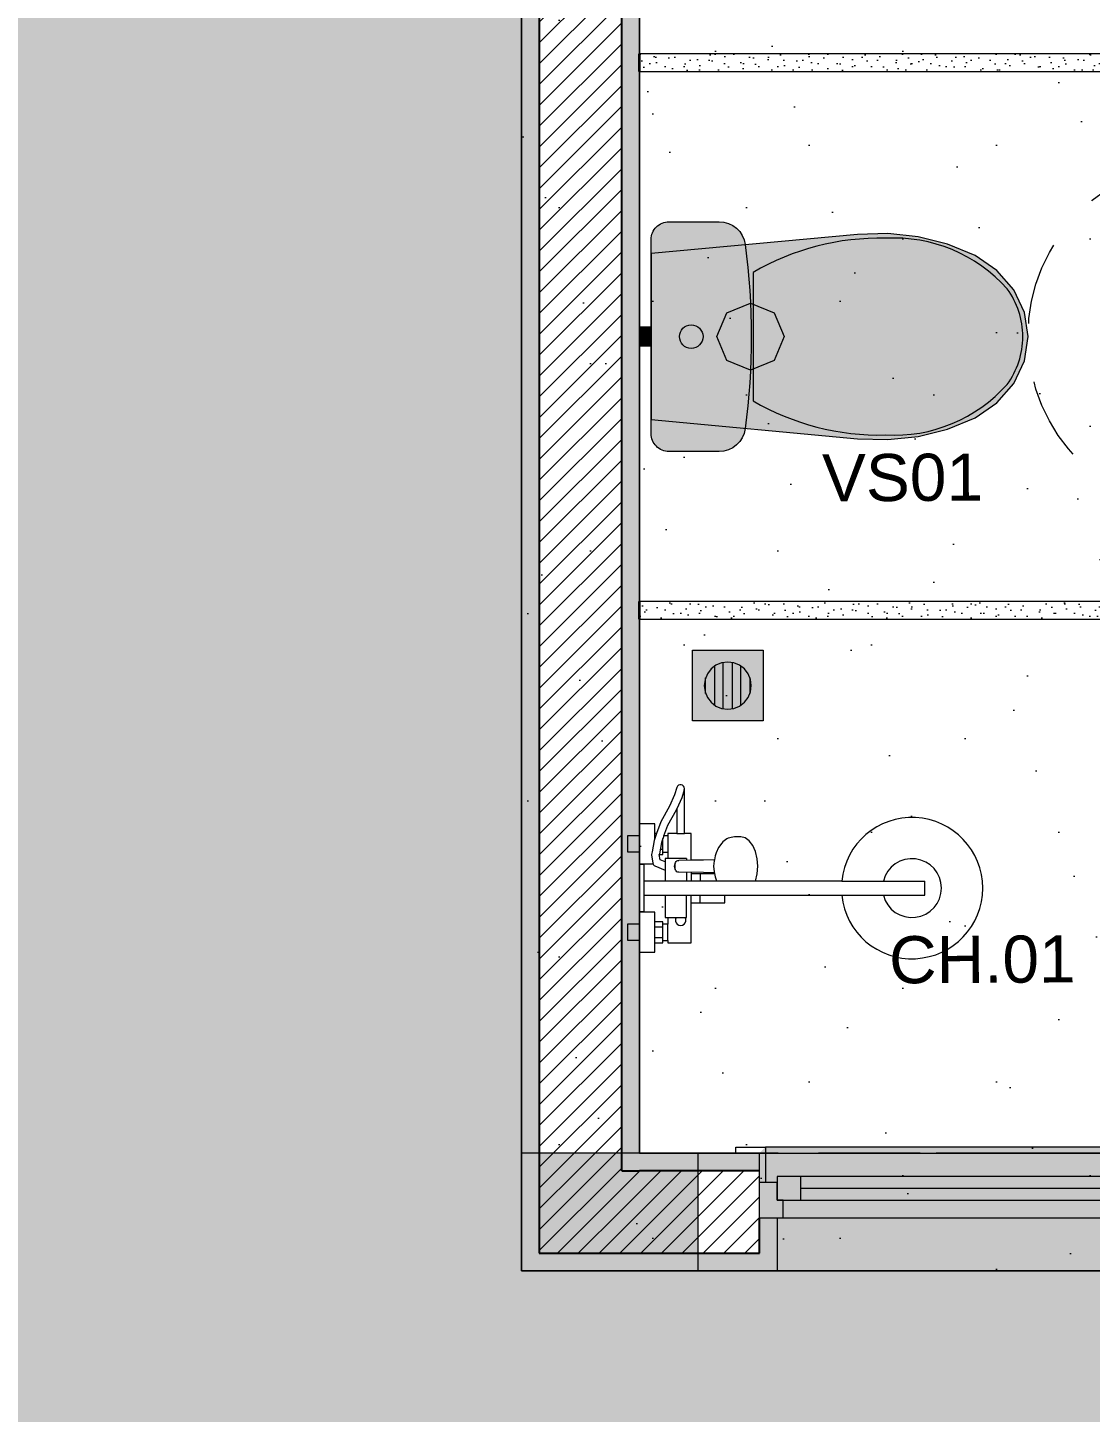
# Model space of a CAD drawing. Header units: metres. Extents: x -77 to 21.6, y -70.6 to -27.7.
# Drawn here: x -67.353 to -65.548, y -42.54 to -40.189 of the extents above; entities that cross this region are included whole.
import ezdxf

# ---------------------------------------------------------------- set-up
doc = ezdxf.new("R2010")
doc.units = ezdxf.units.M
doc.header["$MEASUREMENT"] = 0
for name, pattern in [('Dashed', [0.07, 0.045, -0.025]), ('Hidden Line', [0.195611, 0.141111, -0.0545]), ('Hidden Line (2)', [0.195611, 0.141111, -0.0545])]:
    doc.linetypes.add(name, pattern=pattern)
for name, color, linetype in [('Concreto moldado in loco_Pilares.IFC Model', 7, 'Continuous'), ('Janelas Archicad', 7, 'Continuous'), ('LOUCAS-METAIS.ARQ', 7, 'Continuous'), ('NOTAS BANCADAS', 7, 'Continuous'), ('PAREDE CONSTRUIR', 7, 'Continuous')]:
    doc.layers.add(name, color=color, linetype=linetype)
for name, color, linetype, lineweight in [('Concreto moldado in loco_Pilares.IFC Model_Caneta_No__241', 7, 'Continuous', 13), ('Concreto moldado in loco_Pilares.IFC Model_Caneta_No__4', 7, 'Continuous', 20), ('Janelas Archicad_Caneta_No__10', 7, 'Continuous', 5), ('Janelas Archicad_Caneta_No__241', 7, 'Continuous', 13), ('LAJES.EST_Caneta_No__241', 7, 'Continuous', 13), ('LAJES.EST_Caneta_No__96', 252, 'Continuous', 0), ('LOUCAS-METAIS.ARQ_Caneta_No__96', 252, 'Continuous', 0), ('NOTAS BANCADAS_Caneta_No__99', 7, 'Continuous', 20), ('PAREDE CONSTRUIR_Caneta_No__241', 7, 'Continuous', 13), ('PAREDE CONSTRUIR_Caneta_No__3', 7, 'Continuous', 25), ('PAREDE.ARQ_Caneta_No__1', 7, 'Continuous', 35), ('PAREDE.ARQ_Caneta_No__241', 7, 'Continuous', 13), ('RALO_Caneta_No__96', 252, 'Continuous', 0)]:
    doc.layers.add(name, color=color, linetype=linetype, lineweight=lineweight)
for name, color, linetype, lineweight, true_color in [('Janelas Archicad_Caneta_No__9', 7, 'Continuous', 5, 0x020202), ('LAJES.EST_Caneta_No__18', 7, 'Continuous', 0, 0xdfdfdf), ('LOUCAS-METAIS.ARQ_Caneta_No__13', 7, 'Continuous', 0, 0xaaaaaa), ('LOUCAS-METAIS.ARQ_Caneta_No__18', 7, 'Continuous', 0, 0xdfdfdf), ('PAREDE.ARQ_Caneta_No__97', 7, 'Continuous', 5, 0x6b6b6b), ('RALO_Caneta_No__19', 7, 'Continuous', 0, 0xe9e9e9), ('ZONA_Caneta_No__56', 7, 'Continuous', 0, 0xffe495)]:
    doc.layers.add(name, color=color, linetype=linetype, lineweight=lineweight, true_color=true_color)
doc.styles.add('GENERATED_STYLE_1', font='arial.ttf')
pattern_1 = [(45, (0, 0.6), (-0.1909188, 0.1909188), [0, -0.18, 0, -0.27]), (110, (0.6, 0.6), (0.253717, 0.09234544), [0, -0.132, 0, -0.228])]
pattern_2 = [(45, (0, 0), (-0.0176776695, 0.0176776695), [])]
pattern_3 = [(45, (0, 0.05), (-0.0159099026, 0.0159099026), [0, -0.015, 0, -0.0225]), (110, (0.05, 0.05), (0.021143084, 0.007695453), [0, -0.011, 0, -0.019])]

# ---------------------------------------------------------------- blocks, each defined once
blk = doc.blocks.new('Shower Kit 26')
at = {"layer": 'LOUCAS-METAIS.ARQ_Caneta_No__13', "color": 253, "linetype": 'Continuous', "lineweight": 0, "true_color": 0xaaaaaa}
for p, q in [((-0.012, -0.008), (0.012, -0.008)), ((0.0415, -0.023), (0.041, -0.0232)), ((0.0428, -0.0227), (0.0415, -0.023)), ((0.0559, -0.0206), (0.0428, -0.0227)), ((0.0572, -0.0205), (0.0559, -0.0206)), ((0.0617, -0.0214), (0.0572, -0.0205)), ((0.081, -0.025), (0.0617, -0.0214)), ((-0.093, -0.026), (-0.057, -0.026)), ((-0.089, -0.04), (-0.061, -0.04)), ((-0.084, -0.026), (-0.084, -0.04)), ((-0.066, -0.026), (-0.066, -0.04)), ((-0.012, -0.044), (-0.012, -0.145)), ((0.012, -0.197), (0.012, -0.044)), ((0.0445, -0.044), (0.0306, -0.044)), ((0.0584, -0.0339), (0.0568, -0.0336)), ((0.0775, -0.0376), (0.0584, -0.0339)), ((0.061, -0.04), (0.066, -0.04)), ((0.066, -0.0353), (0.066, -0.04)), ((0.066, -0.04), (0.084, -0.04)), ((0.089, -0.0416), (0.0775, -0.0376)), ((0.093, -0.0293), (0.081, -0.025)), ((0.0821, -0.0255), (0.0821, -0.0255)), ((0.0837, -0.026), (0.093, -0.026)), ((0.084, -0.0399), (0.084, -0.04)), ((0.084, -0.04), (0.0844, -0.04)), ((-0.089, -0.048), (-0.061, -0.048)), ((-0.05, -0.048), (-0.05, -0.08)), ((0.0265, -0.1091), (0.027, -0.0668)), ((0.027, -0.0668), (0.0272, -0.0652)), ((0.0272, -0.0652), (0.0279, -0.0637)), ((0.0279, -0.0637), (0.0291, -0.0623)), ((0.0291, -0.0623), (0.0305, -0.0613)), ((0.0305, -0.0613), (0.032, -0.0608)), ((0.0344, -0.0596), (0.032, -0.0608)), ((0.032, -0.0608), (0.0322, -0.0607)), ((0.032, -0.0608), (0.032, -0.0608)), ((0.0322, -0.0607), (0.034, -0.0605)), ((0.034, -0.0605), (0.04, -0.0605)), ((0.037, -0.0592), (0.0344, -0.0596)), ((0.0396, -0.0596), (0.037, -0.0592)), ((0.042, -0.0608), (0.0396, -0.0596)), ((0.04, -0.0605), (0.0418, -0.0607)), ((0.0418, -0.0607), (0.042, -0.0608)), ((0.042, -0.0608), (0.042, -0.0608)), ((0.042, -0.0608), (0.0435, -0.0613)), ((0.0435, -0.0613), (0.0449, -0.0623)), ((0.0449, -0.0623), (0.0461, -0.0637)), ((0.0461, -0.0637), (0.0468, -0.0652)), ((0.0468, -0.0652), (0.047, -0.0668)), ((0.0473, -0.088), (0.047, -0.0668)), ((0.05, -0.08), (0.05, -0.048)), ((0.05, -0.052), (0.05, -0.0493)), ((0.05, -0.0551), (0.05, -0.052)), ((0.05, -0.0585), (0.05, -0.0551)), ((0.089, -0.048), (0.061, -0.048)), ((0.093, -0.0635), (0.093, -0.0765)), ((0.1534, -0.0718), (0.1344, -0.0635)), ((-0.05, -0.08), (-0.012, -0.08)), ((-0.025, -0.088), (-0.012, -0.088)), ((0.0268, -0.08), (0.012, -0.08)), ((0.0267, -0.088), (0.012, -0.088)), ((0.025, -0.088), (0.025, -0.1275)), ((0.05, -0.08), (0.0472, -0.08)), ((0.167, -0.0762), (0.1534, -0.0718)), ((0.167, -0.0762), (0.169, -0.0765)), ((-0.025, -0.103), (-0.012, -0.103)), ((0.025, -0.103), (0.012, -0.103)), ((0.026, -0.1273), (0.0265, -0.1091)), ((0.012, -0.1283), (0.0121, -0.1283)), ((0.0142, -0.1302), (0.012, -0.1312)), ((0.0194, -0.1288), (0.0142, -0.1302)), ((0.0279, -0.1268), (0.0194, -0.1288)), ((0.037, -0.1261), (0.0279, -0.1268)), ((0.0461, -0.1268), (0.037, -0.1261)), ((0.048, -0.1273), (0.0461, -0.1268)), ((0.0121, -0.1424), (0.012, -0.1423)), ((-0.012, -0.3436), (-0.012, -0.485)), ((0.012, -0.3436), (0.012, -0.485)), ((-0.012, -0.485), (0.012, -0.485))]:
    blk.add_line(p, q, dxfattribs=at)
at = {"layer": 'LOUCAS-METAIS.ARQ_Caneta_No__13', "color": 253, "linetype": 'Continuous', "lineweight": 0, "true_color": 0xaaaaaa, "flags": 128}
blk.add_lwpolyline([(-0.012, -0.3436, 19.949874), (0.012, -0.3436), (0.012, -0.197), (0.0241, -0.1999), (0.037, -0.2009), (0.0499, -0.1999), (0.062, -0.197), (0.0724, -0.1925), (0.0803, -0.1865), (0.0853, -0.1796), (0.087, -0.1722), (0.087, -0.1616), (0.0865, -0.1584), (0.0848, -0.151), (0.0834, -0.1483), (0.0786, -0.1416), (0.0765, -0.1398), (0.0692, -0.1344), (0.0598, -0.1302), (0.0546, -0.1288), (0.048, -0.1273), (0.0475, -0.1091), (0.0473, -0.088), (0.093, -0.088), (0.093, -0.0765), (0.169, -0.0765, 0.853753), (0.171, -0.0638), (0.1582, -0.0596), (0.139, -0.0513), (0.1123, -0.0361), (0.093, -0.0293), (0.093, -0.026), (0.109, -0.026), (0.109, 0), (0.041, 0), (0.041, -0.0232), (0.0404, -0.0235), (0.0393, -0.0242), (0.0385, -0.0251), (0.0378, -0.0262), (0.0304, -0.044), (0.012, -0.044), (0.012, -0.008), (0.04, -0.008), (0.04, 0), (-0.04, 0), (-0.04, -0.008), (-0.012, -0.008), (-0.012, -0.044), (-0.05, -0.044), (-0.05, -0.048), (-0.061, -0.048), (-0.061, -0.04), (-0.057, -0.04), (-0.057, -0.026), (-0.041, -0.026), (-0.041, 0), (-0.109, 0), (-0.109, -0.026), (-0.093, -0.026), (-0.093, -0.04), (-0.089, -0.04), (-0.089, -0.048), (-0.093, -0.048), (-0.093, -0.088), (-0.025, -0.088), (-0.025, -0.145), (-0.0244, -0.145), (-0.0228, -0.145), (-0.0204, -0.145), (-0.0171, -0.145), (-0.0131, -0.145), (-0.012, -0.145)], format="xyb", close=True, dxfattribs=at)
for points in [[(-0.0885, 0), (-0.0615, 0), (-0.0615, 0.02), (-0.0885, 0.02)], [(0.0615, 0), (0.0885, 0), (0.0885, 0.02), (0.0615, 0.02)], [(0.05, -0.044), (0.0445, -0.044), (0.0482, -0.035), (0.0568, -0.0336), (0.057, -0.0336), (0.057, -0.04), (0.061, -0.04), (0.061, -0.048), (0.05, -0.048)], [(0.089, -0.048), (0.089, -0.0416), (0.1069, -0.048), (0.133, -0.0629), (0.1344, -0.0635), (0.093, -0.0635), (0.093, -0.048)]]:
    blk.add_lwpolyline(points, close=True, dxfattribs=at)
at = {"layer": 'LOUCAS-METAIS.ARQ_Caneta_No__13', "color": 253, "linetype": 'Continuous', "lineweight": 0, "true_color": 0xaaaaaa}
for centre, radius, start, end in [((-0.0545, -0.07), 0.009, 60, 300), ((0, -0.463), 0.05, 103.8865, 76.1135)]:
    blk.add_arc(centre, radius, start, end, dxfattribs=at)
blk = doc.blocks.new('Horizontal Multi-Sash Window 26_4')
at = {"layer": 'Janelas Archicad', "linetype": 'Continuous', "lineweight": 0, "true_color": 0xffffff}
for points in [[(-0.4, 0), (0.4, 0), (0.4, 0.05), (0.39, 0.06), (-0.39, 0.06), (-0.4, 0.05)], [(-0.4, 0), (-0.4, -0.06), (-0.36, -0.06), (-0.36, -0.03), (-0.37, -0.03), (-0.37, 0)], [(-0.37, 0.01), (-0.37, -0.03), (-0.33, -0.03), (-0.33, 0.01)], [(0.33, 0.01), (-0.33, 0.01), (-0.33, -0.03), (-0.36, -0.03), (-0.36, -0.06), (0.36, -0.06), (0.36, -0.03), (0.33, -0.03)], [(0.33, -0.03), (0.33, 0.01), (-0.33, 0.01), (-0.33, -0.03)], [(0.37, -0.03), (0.37, 0.01), (0.33, 0.01), (0.33, -0.03)], [(0.4, -0.06), (0.4, 0), (0.37, 0), (0.37, -0.03), (0.36, -0.03), (0.36, -0.06)]]:
    blk.add_hatch(color=7, dxfattribs=at).paths.add_polyline_path(points)
at = {"layer": 'Janelas Archicad_Caneta_No__10', "color": 7, "linetype": 'Continuous', "lineweight": 5}
for p, q in [((-0.39, 0.06), (-0.44, 0.06)), ((-0.44, 0.06), (-0.44, 0.05)), ((-0.44, 0.05), (-0.39, 0.05)), ((-0.39, 0.05), (-0.4, 0.05)), ((-0.4, 0.05), (-0.4, 0)), ((-0.39, 0.05), (-0.39, 0.06)), ((-0.39, 0), (-0.39, 0.05)), ((0.44, 0.06), (0.39, 0.06)), ((0.39, 0.06), (0.39, 0.05)), ((0.4, 0.05), (0.39, 0.05)), ((0.39, 0.05), (0.39, 0)), ((0.39, 0.05), (0.44, 0.05)), ((0.4, 0), (0.4, 0.05)), ((0.44, 0.05), (0.44, 0.06)), ((-0.4, 0), (-0.39, 0)), ((0.39, 0), (0.4, 0))]:
    blk.add_line(p, q, dxfattribs=at)
at = {"layer": 'Janelas Archicad_Caneta_No__241', "color": 7, "linetype": 'Continuous', "lineweight": 13}
for p, q in [((-0.44, 0.05), (-0.4, 0.05)), ((-0.4, 0.02), (-0.4, 0.05)), ((0.4, 0.02), (0.4, 0.05)), ((0.4, 0.05), (0.44, 0.05)), ((-0.4, 0), (-0.4, 0.02)), ((-0.4, -0.06), (-0.4, 0)), ((0.4, 0), (0.4, 0.02)), ((0.4, -0.06), (0.4, 0)), ((-0.37, -0.06), (-0.37, -0.15)), ((0.37, -0.06), (0.37, -0.15)), ((-0.4, -0.15), (-0.37, -0.15)), ((0.4, -0.15), (0.37, -0.15))]:
    blk.add_line(p, q, dxfattribs=at)
at = {"layer": 'Janelas Archicad_Caneta_No__9', "color": 18, "linetype": 'Dashed', "lineweight": 5, "true_color": 0x020202}
blk.add_line((-0.4, 0.05), (0.4, 0.05), dxfattribs=at)
at = {"layer": 'Janelas Archicad_Caneta_No__9', "color": 18, "linetype": 'Continuous', "lineweight": 5, "true_color": 0x020202}
for p, q in [((-0.39, 0.06), (0.39, 0.06)), ((-0.4, 0), (-0.37, 0)), ((-0.37, 0.01), (-0.33, 0.01)), ((-0.37, -0.03), (-0.37, 0.01)), ((-0.37, 0), (-0.37, -0.03)), ((-0.33, 0.01), (0.33, 0.01)), ((-0.33, 0.01), (-0.33, -0.03)), ((-0.33, 0.01), (0.33, 0.01)), ((0.33, -0.03), (0.33, 0.01)), ((0.33, 0.01), (0.37, 0.01)), ((0.37, 0.01), (0.37, -0.03)), ((0.37, -0.03), (0.37, 0)), ((0.37, 0), (0.4, 0)), ((-0.33, -0.01), (0.33, -0.01)), ((-0.37, -0.03), (-0.36, -0.03)), ((-0.33, -0.03), (-0.37, -0.03)), ((-0.36, -0.03), (-0.36, -0.06)), ((0.33, -0.03), (-0.33, -0.03)), ((0.37, -0.03), (0.33, -0.03)), ((0.36, -0.06), (0.36, -0.03)), ((0.36, -0.03), (0.37, -0.03)), ((-0.36, -0.06), (-0.4, -0.06)), ((0.36, -0.06), (-0.36, -0.06)), ((0.4, -0.06), (0.36, -0.06)), ((-0.37, -0.15), (0.37, -0.15))]:
    blk.add_line(p, q, dxfattribs=at)
blk = doc.blocks.new('WC Disabled 26')
at = {"layer": 'LOUCAS-METAIS.ARQ_Caneta_No__18', "linetype": 'Continuous', "lineweight": 0, "true_color": 0xdfdfdf}
for points in [[(-0.0113, -0.02), (0, -0.02), (0, 0), (-0.0113, 0)], [(0, -0.02), (0.0113, -0.02), (0.0113, 0), (0, 0)], [(0.0113, -0.02), (0.016, -0.02), (0.016, 0), (0.0113, 0)], [(0.165, -0.02), (-0.165, -0.02, 0.414214), (-0.195, -0.05), (-0.195, -0.1354, 0.375967), (-0.1562, -0.1797, 0.066259), (0.1562, -0.1797, 0.375967), (0.195, -0.1354), (0.195, -0.05, 0.414214)], [(-0.1694, -0.4734), (-0.157, -0.5232), (-0.138, -0.5701), (-0.1124, -0.6073), (-0.0794, -0.6358), (-0.041, -0.6538), (0, -0.66), (0.041, -0.6538), (0.0794, -0.6358), (0.1124, -0.6073), (0.138, -0.5701), (0.157, -0.5232), (0.1694, -0.4734), (0.1749, -0.4221), (0.1733, -0.3704), (0.141, -0.02), (-0.141, -0.02), (-0.1733, -0.3704), (-0.1749, -0.4221)], [(-0.016, -0.02), (-0.0113, -0.02), (-0.0113, 0), (-0.016, 0)]]:
    blk.add_hatch(color=254, dxfattribs=at).paths.add_polyline_path(points)
at = {"layer": 'LOUCAS-METAIS.ARQ_Caneta_No__13', "color": 253, "linetype": 'Continuous', "lineweight": 0, "true_color": 0xaaaaaa}
for p, q in [((-0.0113, 0), (0, 0)), ((0, 0), (0.0113, 0)), ((0.0113, 0), (0.016, 0)), ((0.016, -0.02), (0.016, 0)), ((-0.016, 0), (-0.0113, 0)), ((-0.016, -0.02), (-0.016, 0)), ((-0.016, -0.02), (-0.0113, -0.02)), ((-0.0113, -0.02), (0, -0.02)), ((0, -0.02), (0.0113, -0.02)), ((0.0113, -0.02), (0.016, -0.02)), ((-0.0403, -0.1484), (0, -0.1317)), ((0, -0.1317), (0.0403, -0.1484)), ((-0.057, -0.1887), (-0.0403, -0.1484)), ((0.0403, -0.1484), (0.057, -0.1887)), ((0, -0.193), (-0.1089, -0.193)), ((-0.0403, -0.229), (-0.057, -0.1887)), ((0.1089, -0.193), (0, -0.193)), ((0.057, -0.1887), (0.0403, -0.229)), ((0, -0.2457), (-0.0403, -0.229)), ((0.0403, -0.229), (0, -0.2457))]:
    blk.add_line(p, q, dxfattribs=at)
at = {"layer": 'LOUCAS-METAIS.ARQ_Caneta_No__13', "color": 253, "linetype": 'Continuous', "lineweight": 0, "true_color": 0xaaaaaa, "flags": 128}
blk.add_lwpolyline([(0.165, -0.02, -0.414214), (0.195, -0.05), (0.195, -0.1354, -0.375967), (0.1562, -0.1797, -0.066259), (-0.1562, -0.1797, -0.375967), (-0.195, -0.1354), (-0.195, -0.05, -0.414214), (-0.165, -0.02)], format="xyb", close=True, dxfattribs=at)
blk.add_lwpolyline([(-0.1694, -0.4734), (-0.157, -0.5232), (-0.138, -0.5701), (-0.1124, -0.6073), (-0.0794, -0.6358), (-0.041, -0.6538), (0, -0.66), (0.041, -0.6538), (0.0794, -0.6358), (0.1124, -0.6073), (0.138, -0.5701), (0.157, -0.5232), (0.1694, -0.4734), (0.1749, -0.4221), (0.1733, -0.3704), (0.141, -0.02), (-0.141, -0.02), (-0.1733, -0.3704), (-0.1749, -0.4221)], close=True, dxfattribs=at)
at = {"layer": 'LOUCAS-METAIS.ARQ_Caneta_No__13', "color": 253, "linetype": 'Continuous', "lineweight": 0, "true_color": 0xaaaaaa}
blk.add_circle((0, -0.088), 0.02, dxfattribs=at)
for centre, major_axis, start_param, end_param in [((0.2581, -0.4079), (0, 0.4255), 1.041392, 1.594412), ((-0.2581, -0.4079), (0, 0.4255), 4.688771, 5.241791), ((0.0895, -0.4323), (0, 0.2571), 1.515065, 2.415654), ((-0.0895, -0.4323), (0, 0.2571), 3.867528, 4.768116), ((0.0008, -0.5128), (0, 0.1386), 2.509088, 3.135732), ((-0.0008, -0.5128), (0, 0.1386), 3.147454, 3.774097)]:
    blk.add_ellipse(centre, major_axis=major_axis, ratio=0.999377, start_param=start_param, end_param=end_param, dxfattribs=at)
blk = doc.blocks.new('Rectangular Floor Drain 26')
at = {"layer": 'RALO_Caneta_No__19', "linetype": 'Continuous', "lineweight": 0, "true_color": 0xe9e9e9}
h = blk.add_hatch(color=254, dxfattribs=at)
h.paths.add_polyline_path([(-0.06, 0.06), (-0.06, -0.06), (0.06, -0.06), (0.06, 0.06)])
h.paths.add_polyline_path([(0.04, 0), (0.0386, -0.0104), (0.0346, -0.02), (0.0283, -0.0283), (0.02, -0.0346), (0.0104, -0.0386), (0, -0.04), (-0.0104, -0.0386), (-0.02, -0.0346), (-0.0283, -0.0283), (-0.0346, -0.02), (-0.0386, -0.0104), (-0.04, 0), (-0.0386, 0.0104), (-0.0346, 0.02), (-0.0283, 0.0283), (-0.02, 0.0346), (-0.0104, 0.0386), (0, 0.04), (0.0104, 0.0386), (0.02, 0.0346), (0.0283, 0.0283), (0.0346, 0.02), (0.0386, 0.0104)], flags=0)
for points in [[(-0.0283, 0.0283), (-0.0327, 0.0225), (0.0327, 0.0225), (0.0283, 0.0283), (0.02, 0.0346), (0.0131, 0.0375), (-0.0131, 0.0375), (-0.02, 0.0346)], [(-0.0131, 0.0375), (0.0131, 0.0375), (0.0104, 0.0386), (0, 0.04), (-0.0104, 0.0386)], [(-0.039, 0.0075), (-0.04, 0), (-0.039, -0.0075), (0.039, -0.0075), (0.04, 0), (0.039, 0.0075)], [(-0.0386, 0.0104), (-0.039, 0.0075), (0.039, 0.0075), (0.0386, 0.0104), (0.0346, 0.02), (0.0327, 0.0225), (-0.0327, 0.0225), (-0.0346, 0.02)], [(-0.039, -0.0075), (-0.0386, -0.0104), (-0.0346, -0.02), (-0.0327, -0.0225), (0.0327, -0.0225), (0.0346, -0.02), (0.0386, -0.0104), (0.039, -0.0075)], [(-0.0327, -0.0225), (-0.0283, -0.0283), (-0.02, -0.0346), (-0.0131, -0.0375), (0.0131, -0.0375), (0.02, -0.0346), (0.0283, -0.0283), (0.0327, -0.0225)], [(0.0131, -0.0375), (-0.0131, -0.0375), (-0.0104, -0.0386), (0, -0.04), (0.0104, -0.0386)]]:
    blk.add_hatch(color=254, dxfattribs=at).paths.add_polyline_path(points)
at = {"layer": 'RALO_Caneta_No__96', "color": 252, "linetype": 'Continuous', "lineweight": 0}
for p, q in [((-0.06, 0.06), (-0.06, -0.06)), ((0.06, 0.06), (-0.06, 0.06)), ((0.06, -0.06), (0.06, 0.06)), ((-0.0346, 0.02), (-0.0283, 0.0283)), ((-0.0283, 0.0283), (-0.02, 0.0346)), ((-0.02, 0.0346), (-0.0104, 0.0386)), ((0.0131, 0.0375), (-0.0131, 0.0375)), ((-0.0104, 0.0386), (0, 0.04)), ((0, 0.04), (0.0104, 0.0386)), ((0.0104, 0.0386), (0.02, 0.0346)), ((0.02, 0.0346), (0.0283, 0.0283)), ((0.0283, 0.0283), (0.0346, 0.02)), ((-0.04, 0), (-0.0386, 0.0104)), ((-0.0386, -0.0104), (-0.04, 0)), ((0.039, 0.0075), (-0.039, 0.0075)), ((-0.0386, 0.0104), (-0.0346, 0.02)), ((-0.0327, 0.0225), (0.0327, 0.0225)), ((0.0346, 0.02), (0.0386, 0.0104)), ((0.0386, 0.0104), (0.04, 0)), ((0.04, 0), (0.0386, -0.0104)), ((-0.039, -0.0075), (0.039, -0.0075)), ((-0.0346, -0.02), (-0.0386, -0.0104)), ((-0.0283, -0.0283), (-0.0346, -0.02)), ((0.0327, -0.0225), (-0.0327, -0.0225)), ((0.0346, -0.02), (0.0283, -0.0283)), ((0.0386, -0.0104), (0.0346, -0.02)), ((-0.02, -0.0346), (-0.0283, -0.0283)), ((-0.0104, -0.0386), (-0.02, -0.0346)), ((-0.0131, -0.0375), (0.0131, -0.0375)), ((0, -0.04), (-0.0104, -0.0386)), ((0.0104, -0.0386), (0, -0.04)), ((0.02, -0.0346), (0.0104, -0.0386)), ((0.0283, -0.0283), (0.02, -0.0346)), ((-0.06, -0.06), (0.06, -0.06))]:
    blk.add_line(p, q, dxfattribs=at)
blk = doc.blocks.new('Label_59_6', base_point=(-65.894, -40.8887))
at = {"layer": 'NOTAS BANCADAS_Caneta_No__99', "color": 7, "lineweight": 20, "insert": (-65.7547, -40.9122), "char_height": 0.08, "attachment_point": 2, "rotation": 0.323, "style": 'GENERATED_STYLE_1'}
blk.add_mtext('\\A1;{\\pqc;\\pt0,99;\\fArial|b0|i0|c0|p0;\\W1.000000;VS01\\fArial|b0|i0|c0|p0;\\W1.000000;\\A1{\\H.66x;\\S^  ;}\\fArial|b0|i0|c0|p0;\\W1.000000;\\fArial|b0|i0|c0|p0;\\W1.000000;\\A1{\\H.66x;\\S^  ;}\\fArial|b0|i0|c0|p0;\\W1.000000;\\fArial|b0|i0|c0|p0;\\W1.000000;\\fArial|b0|i0|c0|p0;\\W1.000000;\\fArial|b0|i0|c0|p0;\\W1.000000;\\fArial|b0|i0|c0|p0;\\W1.000000;\\fArial|b0|i0|c0|p0;\\W1.000000;\\fArial|b0|i0|c0|p0;\\W1.000000;\\A1{\\H.66x;\\S^  ;}\\fArial|b0|i0|c0|p0;\\W1.000000;\\fArial|b0|i0|c0|p0;\\W1.000000;\\A1{\\H.66x;\\S^  ;}\\fArial|b0|i0|c0|p0;\\W1.000000;\\fArial|b0|i0|c0|p0;\\W1.000000;\\fArial|b0|i0|c0|p0;\\W1.000000;\\fArial|b0|i0|c0|p0;\\W1.000000;\\fArial|b0|i0|c0|p0;\\W1.000000;\\fArial|b0|i0|c0|p0;\\W1.000000;\\fArial|b0|i0|c0|p0;\\W1.000000;\\A1{\\H.66x;\\S^  ;}\\fArial|b0|i0|c0|p0;\\W1.000000;\\fArial|b0|i0|c0|p0;\\W1.000000;\\A1{\\H.66x;\\S^  ;}\\fArial|b0|i0|c0|p0;\\W1.000000;\\fArial|b0|i0|c0|p0;\\W1.000000;\\fArial|b0|i0|c0|p0;\\W1.000000;\\fArial|b0|i0|c0|p0;\\W1.000000;\\fArial|b0|i0|c0|p0;\\W1.000000;\\fArial|b0|i0|c0|p0;\\W1.000000;\\fArial|b0|i0|c0|p0;\\W1.000000;\\A1{\\H.66x;\\S^  ;}\\fArial|b0|i0|c0|p0;\\W1.000000;\\fArial|b0|i0|c0|p0;\\W1.000000;\\A1{\\H.66x;\\S^  ;}\\fArial|b0|i0|c0|p0;\\W1.000000;\\fArial|b0|i0|c0|p0;\\W1.000000;\\fArial|b0|i0|c0|p0;\\W1.000000;\\fArial|b0|i0|c0|p0;\\W1.000000;\\fArial|b0|i0|c0|p0;\\W1.000000;\\fArial|b0|i0|c0|p0;\\W1.000000;\\fArial|b0|i0|c0|p0;\\W1.000000;\\A1{\\H.66x;\\S^  ;}\\fArial|b0|i0|c0|p0;\\W1.000000;\\fArial|b0|i0|c0|p0;\\W1.000000;\\A1{\\H.66x;\\S^  ;}\\fArial|b0|i0|c0|p0;\\W1.000000;\\fArial|b0|i0|c0|p0;\\W1.000000;\\fArial|b0|i0|c0|p0;\\W1.000000;\\fArial|b0|i0|c0|p0;\\W1.000000;\\fArial|b0|i0|c0|p0;\\W1.000000;\\fArial|b0|i0|c0|p0;\\W1.000000;\\fArial|b0|i0|c0|p0;\\W1.000000;\\A1{\\H.66x;\\S^  ;}\\fArial|b0|i0|c0|p0;\\W1.000000;}', dxfattribs=at)
blk = doc.blocks.new('Label_60_6', base_point=(-65.894, -40.8887))
at = {"layer": 'NOTAS BANCADAS_Caneta_No__99', "color": 7, "lineweight": 20, "insert": (-65.7547, -40.9122), "char_height": 0.08, "attachment_point": 2, "rotation": 0.323, "style": 'GENERATED_STYLE_1'}
blk.add_mtext('\\A1;{\\pqc;\\pt0,99;\\fArial|b0|i0|c0|p0;\\W1.000000;VS01\\fArial|b0|i0|c0|p0;\\W1.000000;\\A1{\\H.66x;\\S^  ;}\\fArial|b0|i0|c0|p0;\\W1.000000;\\fArial|b0|i0|c0|p0;\\W1.000000;\\A1{\\H.66x;\\S^  ;}\\fArial|b0|i0|c0|p0;\\W1.000000;\\fArial|b0|i0|c0|p0;\\W1.000000;\\fArial|b0|i0|c0|p0;\\W1.000000;\\fArial|b0|i0|c0|p0;\\W1.000000;\\fArial|b0|i0|c0|p0;\\W1.000000;\\fArial|b0|i0|c0|p0;\\W1.000000;\\fArial|b0|i0|c0|p0;\\W1.000000;\\A1{\\H.66x;\\S^  ;}\\fArial|b0|i0|c0|p0;\\W1.000000;\\fArial|b0|i0|c0|p0;\\W1.000000;\\A1{\\H.66x;\\S^  ;}\\fArial|b0|i0|c0|p0;\\W1.000000;\\fArial|b0|i0|c0|p0;\\W1.000000;\\fArial|b0|i0|c0|p0;\\W1.000000;\\fArial|b0|i0|c0|p0;\\W1.000000;\\fArial|b0|i0|c0|p0;\\W1.000000;\\fArial|b0|i0|c0|p0;\\W1.000000;\\fArial|b0|i0|c0|p0;\\W1.000000;\\A1{\\H.66x;\\S^  ;}\\fArial|b0|i0|c0|p0;\\W1.000000;\\fArial|b0|i0|c0|p0;\\W1.000000;\\A1{\\H.66x;\\S^  ;}\\fArial|b0|i0|c0|p0;\\W1.000000;\\fArial|b0|i0|c0|p0;\\W1.000000;\\fArial|b0|i0|c0|p0;\\W1.000000;\\fArial|b0|i0|c0|p0;\\W1.000000;\\fArial|b0|i0|c0|p0;\\W1.000000;\\fArial|b0|i0|c0|p0;\\W1.000000;\\fArial|b0|i0|c0|p0;\\W1.000000;\\A1{\\H.66x;\\S^  ;}\\fArial|b0|i0|c0|p0;\\W1.000000;\\fArial|b0|i0|c0|p0;\\W1.000000;\\A1{\\H.66x;\\S^  ;}\\fArial|b0|i0|c0|p0;\\W1.000000;\\fArial|b0|i0|c0|p0;\\W1.000000;\\fArial|b0|i0|c0|p0;\\W1.000000;\\fArial|b0|i0|c0|p0;\\W1.000000;\\fArial|b0|i0|c0|p0;\\W1.000000;\\fArial|b0|i0|c0|p0;\\W1.000000;\\fArial|b0|i0|c0|p0;\\W1.000000;\\A1{\\H.66x;\\S^  ;}\\fArial|b0|i0|c0|p0;\\W1.000000;\\fArial|b0|i0|c0|p0;\\W1.000000;\\A1{\\H.66x;\\S^  ;}\\fArial|b0|i0|c0|p0;\\W1.000000;\\fArial|b0|i0|c0|p0;\\W1.000000;\\fArial|b0|i0|c0|p0;\\W1.000000;\\fArial|b0|i0|c0|p0;\\W1.000000;\\fArial|b0|i0|c0|p0;\\W1.000000;\\fArial|b0|i0|c0|p0;\\W1.000000;\\fArial|b0|i0|c0|p0;\\W1.000000;\\A1{\\H.66x;\\S^  ;}\\fArial|b0|i0|c0|p0;\\W1.000000;}', dxfattribs=at)
blk = doc.blocks.new('Label_63_6', base_point=(-65.7798, -41.707))
at = {"layer": 'NOTAS BANCADAS_Caneta_No__99', "color": 7, "lineweight": 20, "insert": (-65.6191, -41.7305), "char_height": 0.08, "attachment_point": 2, "rotation": 0.323, "style": 'GENERATED_STYLE_1'}
blk.add_mtext('\\A1;{\\pqc;\\pt0,99;\\fArial|b0|i0|c0|p0;\\W1.000000;CH.01\\fArial|b0|i0|c0|p0;\\W1.000000;\\A1{\\H.66x;\\S^  ;}\\fArial|b0|i0|c0|p0;\\W1.000000;\\fArial|b0|i0|c0|p0;\\W1.000000;\\A1{\\H.66x;\\S^  ;}\\fArial|b0|i0|c0|p0;\\W1.000000;\\fArial|b0|i0|c0|p0;\\W1.000000;\\fArial|b0|i0|c0|p0;\\W1.000000;\\fArial|b0|i0|c0|p0;\\W1.000000;\\fArial|b0|i0|c0|p0;\\W1.000000;\\fArial|b0|i0|c0|p0;\\W1.000000;\\fArial|b0|i0|c0|p0;\\W1.000000;\\A1{\\H.66x;\\S^  ;}\\fArial|b0|i0|c0|p0;\\W1.000000;\\fArial|b0|i0|c0|p0;\\W1.000000;\\A1{\\H.66x;\\S^  ;}\\fArial|b0|i0|c0|p0;\\W1.000000;\\fArial|b0|i0|c0|p0;\\W1.000000;\\fArial|b0|i0|c0|p0;\\W1.000000;\\fArial|b0|i0|c0|p0;\\W1.000000;\\fArial|b0|i0|c0|p0;\\W1.000000;\\fArial|b0|i0|c0|p0;\\W1.000000;\\fArial|b0|i0|c0|p0;\\W1.000000;\\A1{\\H.66x;\\S^  ;}\\fArial|b0|i0|c0|p0;\\W1.000000;\\fArial|b0|i0|c0|p0;\\W1.000000;\\A1{\\H.66x;\\S^  ;}\\fArial|b0|i0|c0|p0;\\W1.000000;\\fArial|b0|i0|c0|p0;\\W1.000000;\\fArial|b0|i0|c0|p0;\\W1.000000;\\fArial|b0|i0|c0|p0;\\W1.000000;\\fArial|b0|i0|c0|p0;\\W1.000000;\\fArial|b0|i0|c0|p0;\\W1.000000;\\fArial|b0|i0|c0|p0;\\W1.000000;\\A1{\\H.66x;\\S^  ;}\\fArial|b0|i0|c0|p0;\\W1.000000;\\fArial|b0|i0|c0|p0;\\W1.000000;\\A1{\\H.66x;\\S^  ;}\\fArial|b0|i0|c0|p0;\\W1.000000;\\fArial|b0|i0|c0|p0;\\W1.000000;\\fArial|b0|i0|c0|p0;\\W1.000000;\\fArial|b0|i0|c0|p0;\\W1.000000;\\fArial|b0|i0|c0|p0;\\W1.000000;\\fArial|b0|i0|c0|p0;\\W1.000000;\\fArial|b0|i0|c0|p0;\\W1.000000;\\A1{\\H.66x;\\S^  ;}\\fArial|b0|i0|c0|p0;\\W1.000000;\\fArial|b0|i0|c0|p0;\\W1.000000;\\A1{\\H.66x;\\S^  ;}\\fArial|b0|i0|c0|p0;\\W1.000000;\\fArial|b0|i0|c0|p0;\\W1.000000;\\fArial|b0|i0|c0|p0;\\W1.000000;\\fArial|b0|i0|c0|p0;\\W1.000000;\\fArial|b0|i0|c0|p0;\\W1.000000;\\fArial|b0|i0|c0|p0;\\W1.000000;\\fArial|b0|i0|c0|p0;\\W1.000000;\\A1{\\H.66x;\\S^  ;}\\fArial|b0|i0|c0|p0;\\W1.000000;}', dxfattribs=at)

msp = doc.modelspace()

# ---------------------------------------------------------------- hatches: boundary and pattern name
at = {"layer": 'Concreto moldado in loco_Pilares.IFC Model', "linetype": 'Continuous', "lineweight": 0, "true_color": 0x000000}
msp.add_hatch(color=18, dxfattribs=at).paths.add_polyline_path([(-66.514, -42.1002), (-66.514, -42.3002), (-66.214, -42.3002), (-66.214, -42.1002)])
at = {"layer": 'LAJES.EST_Caneta_No__18', "linetype": 'Continuous', "lineweight": 0, "true_color": 0xdfdfdf}
h = msp.add_hatch(dxfattribs=at)
h.set_pattern_fill('Piso_Externo__0006', color=254, style=0, pattern_type=2)
h.set_pattern_definition(pattern_1)
h.paths.add_polyline_path([(-76.514, -65.1016), (-73.814, -65.1016, -0.414214), (-75.814, -67.1016), (-66.814, -67.1016, -0.414214), (-68.814, -65.1016), (-68.814, -62.301), (-68.814, -45.4002, -0.414214), (-66.514, -43.1002), (-65.914, -43.1002), (-65.914, -42.3002), (-66.514, -42.3002), (-66.514, -38.2041), (-65.114, -38.2041), (-65.114, -36.7038), (-66.514, -36.7038), (-66.514, -32.5997), (-65.114, -32.5997), (-56.714, -32.5997), (-53.814, -32.5997), (-44.014, -32.5997), (-44.014, -42.3002), (-53.814, -42.3002), (-53.814, -47.1002), (-44.014, -47.1002), (-44.014, -50.8516), (-45.6136, -50.8516), (-45.6136, -52.3506), (-44.014, -52.3506), (-44.014, -60.3006), (-48.9163, -60.3006), (-48.9163, -61.1006), (-44.3609, -61.1006), (-44.3609, -67.1016), (-44.014, -67.1016), (-41.514, -67.1016), (-41.514, -28.1016), (-41.714, -28.1016), (-41.714, -60.3006), (-43.014, -60.3006), (-43.014, -30.0016), (-66.514, -30.0016), (-66.514, -28.1016), (-76.514, -28.1016)])
h.paths.add_polyline_path([(-73.814, -45.1016), (-76.314, -45.1016), (-76.314, -43.0892), (-75.7984, -43.0908, -0.414214), (-73.8139, -45.0876)], flags=0)
h.paths.add_polyline_path([(-73.814, -45.5846, -0.009328), (-73.814, -45.6604)], flags=0)
h.paths.add_polyline_path([(-52.814, -46.3002), (-52.814, -43.1002), (-44.014, -43.1002), (-44.014, -46.3002)], flags=0)
h.paths.add_polyline_path([(-67.714, -34.1), (-76.314, -34.1), (-76.314, -32.5997), (-67.714, -32.5997)], flags=0)
h = msp.add_hatch(dxfattribs=at)
h.set_pattern_fill('Piso_Externo__0006', color=254, style=0, pattern_type=2)
h.set_pattern_definition(pattern_1)
h.paths.add_polyline_path([(-66.514, -46.3002), (-67.314, -46.3002), (-67.314, -61.1006), (-56.514, -61.1006), (-56.514, -67.1016), (-54.116, -67.1016), (-54.116, -62.3006), (-51.8328, -62.3006), (-51.8328, -67.1016), (-48.9163, -67.1016), (-48.9163, -65.8006), (-48.9163, -60.3006), (-56.514, -60.3006), (-66.514, -60.3006), (-66.514, -47.1002), (-65.114, -47.1002), (-65.114, -46.3002), (-65.114, -42.3002), (-65.914, -42.3002), (-65.914, -43.1002), (-65.914, -46.3002)])
at = {"layer": 'LAJES.EST_Caneta_No__96', "linetype": 'Continuous', "lineweight": 0}
h = msp.add_hatch(dxfattribs=at)
h.set_pattern_fill('Haie_OD_0006', color=252, style=0, pattern_type=2)
h.set_pattern_definition([(45, (0, 0.5), (-0.159099, 0.159099), [0, -0.15, 0, -0.225]), (110, (0.5, 0.5), (0.21143084, 0.07695453), [0, -0.11, 0, -0.19])])
h.paths.add_polyline_path([(-66.514, -42.1002), (-66.514, -42.3002), (-65.114, -42.3002), (-65.114, -42.1002), (-63.464, -42.1002), (-63.464, -38.4037), (-65.114, -38.4037), (-65.114, -38.2037), (-66.514, -38.2037), (-66.514, -38.4037)])
at = {"layer": 'PAREDE CONSTRUIR', "linetype": 'Continuous', "lineweight": 0, "true_color": 0xffffff}
for points in [[(-66.484, -42.2702), (-66.484, -38.2337), (-66.514, -38.2337), (-66.514, -42.2702)], [(-66.314, -42.1002), (-66.314, -38.4037), (-66.344, -38.4037), (-66.344, -42.1002)], [(-66.314, -42.1002), (-66.344, -42.1302), (-66.314, -42.1302)], [(-66.344, -42.1002), (-66.344, -42.1302), (-66.314, -42.1002)], [(-66.314, -42.1302), (-66.11, -42.1302), (-66.11, -42.1002), (-66.314, -42.1002)], [(-66.08, -42.3002), (-66.08, -42.2102), (-66.11, -42.2102), (-66.11, -42.2702), (-66.11, -42.3002)], [(-66.08, -42.3002), (-65.34, -42.3002), (-65.34, -42.2102), (-66.08, -42.2102)], [(-66.484, -42.2702), (-66.514, -42.3002), (-66.484, -42.3002)], [(-66.514, -42.2702), (-66.514, -42.3002), (-66.484, -42.2702)], [(-66.484, -42.3002), (-66.11, -42.3002), (-66.11, -42.2702), (-66.484, -42.2702)]]:
    msp.add_hatch(color=7, dxfattribs=at).paths.add_polyline_path(points)
at = {"layer": 'PAREDE CONSTRUIR', "linetype": 'Continuous', "lineweight": 0, "true_color": 0x000000}
h = msp.add_hatch(dxfattribs=at)
h.set_pattern_fill('common_brick_0006', color=18, style=0, pattern_type=2)
h.set_pattern_definition(pattern_2)
h.paths.add_polyline_path([(-66.344, -42.1302), (-66.344, -38.3737), (-66.484, -38.3737), (-66.484, -42.1302)])
h = msp.add_hatch(dxfattribs=at)
h.set_pattern_fill('common_brick_0006', color=18, style=0, pattern_type=2)
h.set_pattern_definition(pattern_2)
h.paths.add_polyline_path([(-66.344, -42.1302), (-66.484, -42.2702), (-66.344, -42.2702)])
h = msp.add_hatch(dxfattribs=at)
h.set_pattern_fill('common_brick_0006', color=18, style=0, pattern_type=2)
h.set_pattern_definition(pattern_2)
h.paths.add_polyline_path([(-66.484, -42.1302), (-66.484, -42.2702), (-66.344, -42.1302)])
h = msp.add_hatch(dxfattribs=at)
h.set_pattern_fill('common_brick_0006', color=18, style=0, pattern_type=2)
h.set_pattern_definition(pattern_2)
h.paths.add_polyline_path([(-66.344, -42.1302), (-66.344, -42.2702), (-66.11, -42.2702), (-66.11, -42.2102), (-66.11, -42.1502), (-66.11, -42.1302)])
at = {"layer": 'PAREDE.ARQ_Caneta_No__97', "linetype": 'Continuous', "lineweight": 5, "true_color": 0x6b6b6b}
h = msp.add_hatch(dxfattribs=at)
h.set_pattern_fill('cut_stone_0006', color=251, style=0, pattern_type=2)
h.set_pattern_definition(pattern_3)
h.paths.add_polyline_path([(-66.314, -40.2637), (-65.054, -40.2637), (-65.054, -40.2337), (-66.314, -40.2337)])
h = msp.add_hatch(dxfattribs=at)
h.set_pattern_fill('cut_stone_0006', color=251, style=0, pattern_type=2)
h.set_pattern_definition(pattern_3)
h.paths.add_polyline_path([(-66.314, -41.1937), (-65.054, -41.1937), (-65.054, -41.1637), (-66.314, -41.1637)])

# ---------------------------------------------------------------- linework, layer by layer
at = {"layer": 'Concreto moldado in loco_Pilares.IFC Model_Caneta_No__241', "color": 7, "linetype": 'Continuous', "lineweight": 13, "flags": 128}
msp.add_lwpolyline([(-66.514, -42.1002), (-66.514, -42.3002), (-66.214, -42.3002), (-66.214, -42.1002)], close=True, dxfattribs=at)
at = {"layer": 'Concreto moldado in loco_Pilares.IFC Model_Caneta_No__4', "color": 7, "linetype": 'Continuous', "lineweight": 20, "flags": 128}
msp.add_lwpolyline([(-66.514, -42.1002), (-66.514, -42.3002), (-66.214, -42.3002), (-66.214, -42.1002)], close=True, dxfattribs=at)
at = {"layer": 'LAJES.EST_Caneta_No__241', "color": 7, "linetype": 'Continuous', "lineweight": 13, "flags": 128}
for points in [[(-65.914, -42.3002), (-66.514, -42.3002), (-66.514, -38.2041), (-65.114, -38.2041), (-65.114, -36.7038), (-66.514, -36.7038), (-66.514, -32.5997), (-65.114, -32.5997), (-56.714, -32.5997), (-53.814, -32.5997), (-44.014, -32.5997), (-44.014, -42.3002), (-53.814, -42.3002), (-53.814, -47.1002), (-44.014, -47.1002), (-44.014, -50.8516), (-45.6136, -50.8516), (-45.6136, -52.3506), (-44.014, -52.3506), (-44.014, -60.3006), (-48.9163, -60.3006)], [(-65.914, -42.3002), (-66.514, -42.3002), (-66.514, -38.2041), (-65.114, -38.2041), (-65.114, -36.7038), (-66.514, -36.7038), (-66.514, -32.5997), (-65.114, -32.5997), (-56.714, -32.5997), (-53.814, -32.5997), (-44.014, -32.5997), (-44.014, -42.3002), (-53.814, -42.3002), (-53.814, -47.1002), (-44.014, -47.1002), (-44.014, -50.8516), (-45.6136, -50.8516), (-45.6136, -52.3506), (-44.014, -52.3506), (-44.014, -60.3006), (-48.9163, -60.3006)], [(-65.914, -42.3002), (-66.514, -42.3002), (-66.514, -38.2041), (-65.114, -38.2041), (-65.114, -36.7038), (-66.514, -36.7038), (-66.514, -32.5997), (-65.114, -32.5997), (-56.714, -32.5997), (-53.814, -32.5997), (-44.014, -32.5997), (-44.014, -42.3002), (-53.814, -42.3002), (-53.814, -47.1002), (-44.014, -47.1002), (-44.014, -50.8516), (-45.6136, -50.8516), (-45.6136, -52.3506), (-44.014, -52.3506), (-44.014, -60.3006), (-48.9163, -60.3006)], [(-65.914, -42.3002), (-66.514, -42.3002), (-66.514, -38.2041), (-65.114, -38.2041), (-65.114, -36.7038), (-66.514, -36.7038), (-66.514, -32.5997), (-65.114, -32.5997), (-56.714, -32.5997), (-53.814, -32.5997), (-44.014, -32.5997), (-44.014, -42.3002), (-53.814, -42.3002), (-53.814, -47.1002), (-44.014, -47.1002), (-44.014, -50.8516), (-45.6136, -50.8516), (-45.6136, -52.3506), (-44.014, -52.3506), (-44.014, -60.3006), (-48.9163, -60.3006)], [(-65.914, -42.3002), (-66.514, -42.3002), (-66.514, -38.2041), (-65.114, -38.2041), (-65.114, -36.7038), (-66.514, -36.7038), (-66.514, -32.5997), (-65.114, -32.5997), (-56.714, -32.5997), (-53.814, -32.5997), (-44.014, -32.5997), (-44.014, -42.3002), (-53.814, -42.3002), (-53.814, -47.1002), (-44.014, -47.1002), (-44.014, -50.8516), (-45.6136, -50.8516), (-45.6136, -52.3506), (-44.014, -52.3506), (-44.014, -60.3006), (-48.9163, -60.3006)], [(-65.114, -38.2037), (-66.514, -38.2037), (-66.514, -38.4037), (-66.514, -42.1002)], [(-66.514, -42.1002), (-66.514, -42.3002), (-65.114, -42.3002)], [(-48.9163, -60.3006), (-56.514, -60.3006), (-66.514, -60.3006), (-66.514, -47.1002), (-65.114, -47.1002), (-65.114, -46.3002), (-65.114, -42.3002), (-65.914, -42.3002)]]:
    msp.add_lwpolyline(points, dxfattribs=at)
at = {"layer": 'LOUCAS-METAIS.ARQ_Caneta_No__96', "color": 252, "linetype": 'Hidden Line (2)', "lineweight": 0}
msp.add_circle((-65.354, -40.7137), 0.3, dxfattribs=at)
at = {"layer": 'PAREDE CONSTRUIR_Caneta_No__241', "color": 7, "linetype": 'Continuous', "lineweight": 13}
for p, q in [((-66.11, -42.1002), (-66.15, -42.1002)), ((-66.11, -42.1302), (-66.11, -42.1002)), ((-66.11, -42.1502), (-66.11, -42.1302)), ((-66.11, -42.2102), (-66.11, -42.1502)), ((-66.11, -42.2102), (-66.08, -42.2102)), ((-66.08, -42.2102), (-66.08, -42.3002)), ((-66.11, -42.3002), (-66.08, -42.3002))]:
    msp.add_line(p, q, dxfattribs=at)
at = {"layer": 'PAREDE CONSTRUIR_Caneta_No__241', "color": 7, "linetype": 'Continuous', "lineweight": 13, "flags": 128}
for points in [[(-66.514, -38.2037), (-66.514, -42.3002)], [(-66.314, -42.1002), (-66.314, -38.4037)], [(-66.11, -42.1002), (-66.314, -42.1002)], [(-66.514, -42.3002), (-66.484, -42.3002)], [(-66.484, -42.3002), (-66.11, -42.3002)]]:
    msp.add_lwpolyline(points, dxfattribs=at)
at = {"layer": 'PAREDE CONSTRUIR_Caneta_No__241', "color": 7, "linetype": 'Hidden Line', "lineweight": 13, "flags": 128}
for points in [[(-65.114, -42.1002), (-66.514, -42.1002)], [(-66.514, -42.1002), (-66.514, -42.1302)], [(-66.514, -42.1302), (-66.514, -42.2702)], [(-66.514, -42.2702), (-66.514, -42.3002)], [(-66.514, -42.3002), (-65.114, -42.3002)]]:
    msp.add_lwpolyline(points, dxfattribs=at)
at = {"layer": 'PAREDE CONSTRUIR_Caneta_No__3', "color": 7, "linetype": 'Continuous', "lineweight": 25}
for p, q in [((-66.484, -38.3737), (-66.484, -42.1302)), ((-66.344, -42.1302), (-66.344, -38.3737)), ((-66.484, -42.1302), (-66.484, -42.2702)), ((-66.344, -42.1302), (-66.314, -42.1302)), ((-66.344, -42.1302), (-66.314, -42.1302)), ((-66.11, -42.1302), (-66.314, -42.1302)), ((-66.11, -42.2702), (-66.11, -42.2102)), ((-66.484, -42.2702), (-66.344, -42.2702)), ((-66.484, -42.2702), (-66.344, -42.2702)), ((-66.344, -42.2702), (-66.11, -42.2702))]:
    msp.add_line(p, q, dxfattribs=at)
at = {"layer": 'PAREDE.ARQ_Caneta_No__1', "color": 7, "linetype": 'Continuous', "lineweight": 35, "flags": 128}
for points in [[(-66.314, -40.2637), (-66.314, -40.2337)], [(-66.314, -41.1937), (-66.314, -41.1637)]]:
    msp.add_lwpolyline(points, dxfattribs=at)
at = {"layer": 'PAREDE.ARQ_Caneta_No__241', "color": 7, "linetype": 'Continuous', "lineweight": 13, "flags": 128}
for points in [[(-65.054, -40.2337), (-66.314, -40.2337)], [(-66.314, -40.2637), (-65.054, -40.2637)], [(-65.054, -41.1637), (-66.314, -41.1637)], [(-66.314, -41.1937), (-65.054, -41.1937)]]:
    msp.add_lwpolyline(points, dxfattribs=at)
at = {"layer": 'ZONA_Caneta_No__56', "color": 41, "linetype": 'Continuous', "lineweight": 0, "true_color": 0xffe495, "flags": 128}
msp.add_lwpolyline([(-63.464, -38.4037), (-66.314, -38.4037), (-66.314, -42.1002), (-63.464, -42.1002)], close=True, dxfattribs=at)

# ---------------------------------------------------------------- block references
at = {"layer": 'Janelas Archicad', "color": 18, "linetype": 'Continuous', "lineweight": 5, "true_color": 0x020202, "xscale": -1}
msp.add_blockref('Horizontal Multi-Sash Window 26_4', (-65.71, -42.1502), dxfattribs=at)
at = {"layer": 'LOUCAS-METAIS.ARQ', "color": 252, "linetype": 'Continuous', "lineweight": 0, "rotation": 90}
msp.add_blockref('Shower Kit 26', (-66.314, -41.6502), dxfattribs=at)
at = {"layer": 'LOUCAS-METAIS.ARQ_Caneta_No__13', "color": 253, "linetype": 'Continuous', "lineweight": 0, "true_color": 0xaaaaaa, "rotation": 90.00019055088734}
msp.add_blockref('WC Disabled 26', (-66.314, -40.7137), dxfattribs=at)
at = {"layer": 'NOTAS BANCADAS', "color": 251, "linetype": 'Continuous', "lineweight": 5, "true_color": 0x6b6b6b}
for name, p in [('Label_59_6', (-65.894, -40.8887)), ('Label_60_6', (-65.894, -40.8887)), ('Label_63_6', (-65.7798, -41.707))]:
    msp.add_blockref(name, p, dxfattribs=at)
at = {"layer": 'RALO_Caneta_No__96', "color": 252, "linetype": 'Continuous', "lineweight": 0, "xscale": -1, "rotation": 89.99980944911267}
msp.add_blockref('Rectangular Floor Drain 26', (-66.164, -41.3064), dxfattribs=at)

doc.saveas('drawing.dxf')
